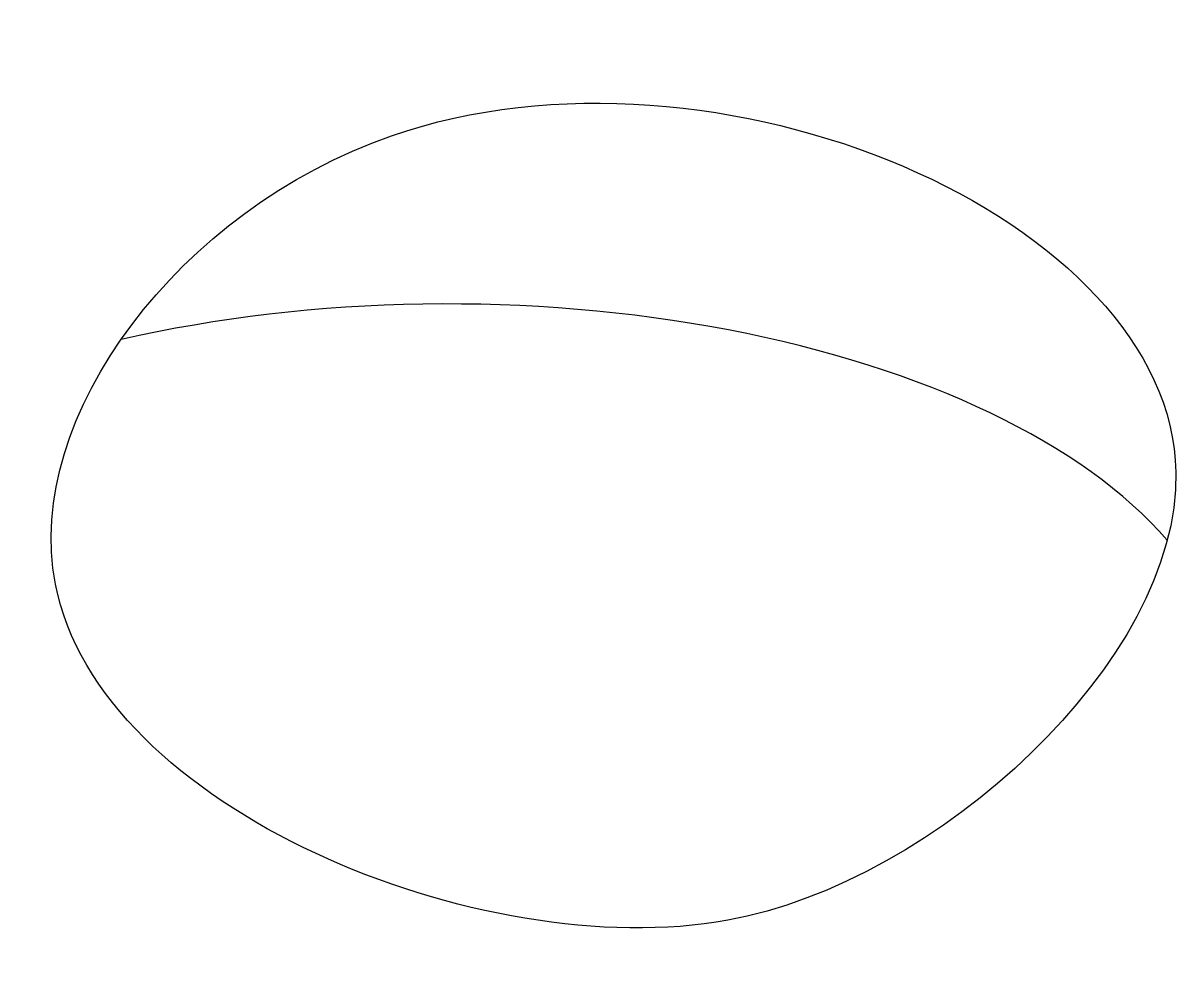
# Model space of a CAD drawing. Header units: millimetres. Extents: x 7.4 to 28.1, y 5.2 to 22.
import ezdxf

# ---------------------------------------------------------------- set-up
doc = ezdxf.new("R2010")
doc.units = ezdxf.units.MM
doc.layers.get('0').update_dxf_attribs({"lineweight": 25})

msp = doc.modelspace()

# ---------------------------------------------------------------- linework, layer by layer
msp.add_ellipse((15, 10), major_axis=(14, 0), ratio=0.5, start_param=0.408748, end_param=2.000329)
msp.add_open_spline([(20, 6), (23.711, 6.671), (33.94, 15.958), (14.445, 24.292), (3.688, 10.052), (15.599, 5.205), (20, 6)], degree=3, knots=[0, 0, 0, 0, 11.313708, 26.545255, 36.545255, 49.961663, 49.961663, 49.961663, 49.961663])

doc.saveas('drawing.dxf')
